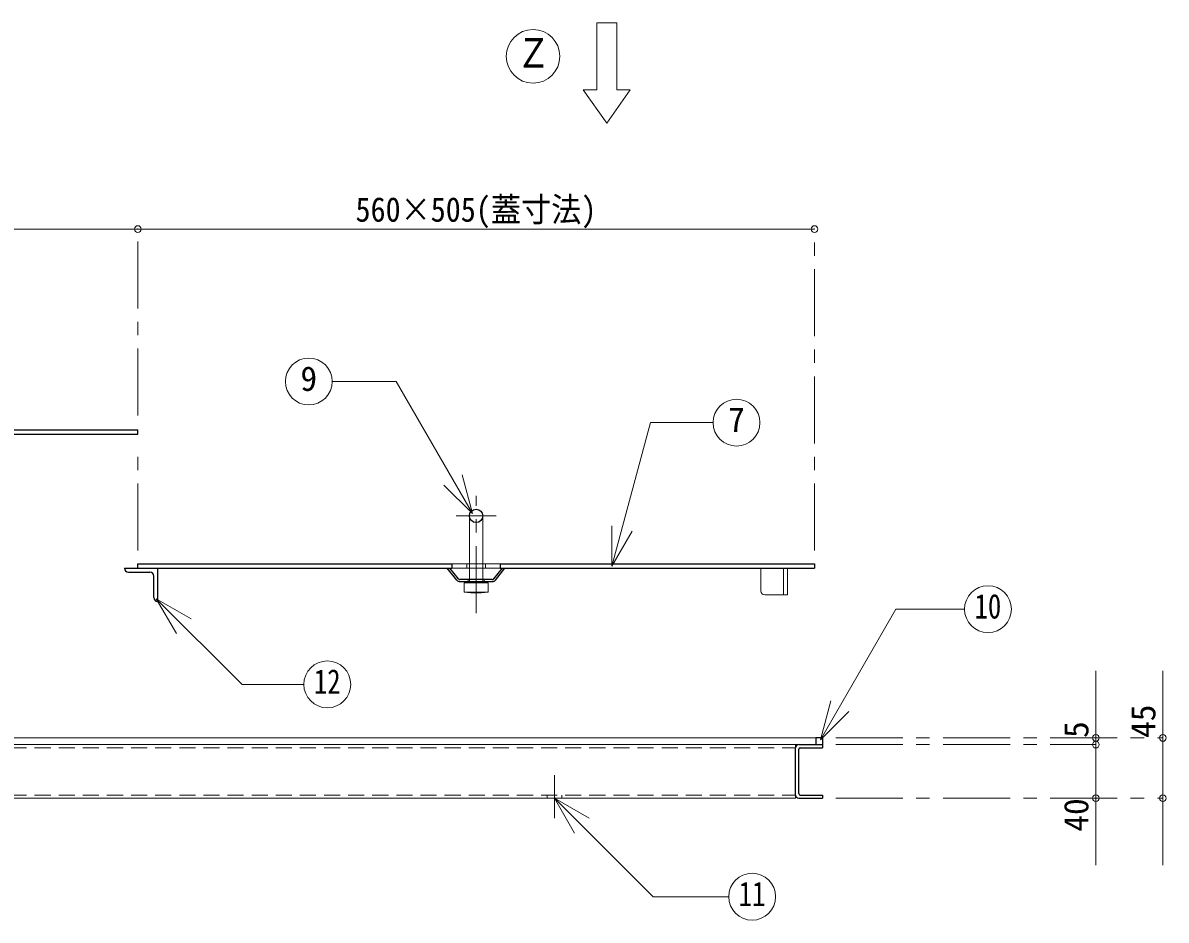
# Model space of a CAD drawing. Units: millimetres at full size, sheet at 1:10; details may follow other scales. Extents: x -2039 to 2011, y -1414 to 1396.
# Drawn here: x -1265 to -411, y -156 to 515 of the extents above; entities that cross this region are included whole.
import ezdxf
from ezdxf.enums import TextEntityAlignment as Align

# ---------------------------------------------------------------- set-up
doc = ezdxf.new("R2010")
doc.units = ezdxf.units.MM
doc.header["$LTSCALE"] = 10
doc.header["$PDMODE"] = 32
doc.header["$PDSIZE"] = 5
doc.linetypes.add('CHAIN1', pattern=[8, 5, -1, 1, -1])
doc.linetypes.add('DASHED1', pattern=[1.8, 1.2, -0.6])
doc.layers.add('0-0_ﾚｲﾔ1', color=4, linetype='Continuous', lineweight=9)
doc.styles.add('ＭＳ ゴシック', font='')
doc.styles.get('ＭＳ ゴシック').set_extended_font_data('MS Gothic')

msp = doc.modelspace()

# ---------------------------------------------------------------- linework, layer by layer
at = {"layer": '0-0_ﾚｲﾔ1', "color": 7, "lineweight": 18}
for p, q in [((-836.27, 514.55), (-821.27, 514.55)), ((-836.27, 514.55), (-836.27, 464.55)), ((-828.77, 439.55), (-846.27, 464.55)), ((-846.27, 464.55), (-836.27, 464.55)), ((-828.77, 439.55), (-811.27, 464.55)), ((-985.98, 246.72), (-1033.65, 246.72)), ((-929.03, 148.07), (-985.98, 246.72)), ((-929.03, 148.07), (-936.8, 177.05)), ((-929.03, 148.07), (-950.24, 169.28)), ((-931.27, 146.35), (-931.27, 98.85)), ((-921.27, 146.35), (-921.27, 98.85)), ((-824.89, 108.92), (-824.89, 138.92)), ((-824.89, 108.92), (-809.89, 134.9)), ((-933.27, 110.55), (-944.27, 110.55)), ((-944.27, 107.35), (-933.27, 107.35)), ((-933.27, 110.55), (-933.27, 107.35)), ((-908.27, 110.55), (-919.27, 110.55)), ((-919.27, 110.55), (-919.27, 107.35)), ((-908.27, 107.35), (-919.27, 107.35)), ((-696.77, 107.35), (-696.77, 87.35)), ((-693.77, 107.35), (-693.77, 87.35)), ((-930.27, 96.85), (-935.27, 96.35)), ((-935.27, 96.35), (-917.27, 96.35)), ((-935.27, 89.35), (-935.27, 96.35)), ((-931.27, 97.35), (-931.27, 96.75)), ((-926.27, 96.35), (-926.27, 89.35)), ((-917.27, 96.35), (-922.27, 96.85)), ((-921.27, 97.35), (-921.27, 96.75)), ((-917.27, 89.35), (-917.27, 96.35)), ((-935.27, 89.35), (-917.27, 89.35)), ((-935.27, 89.35), (-930.27, 88.85)), ((-930.27, 88.85), (-926.27, 89.35)), ((-930.27, 88.85), (-922.27, 88.85)), ((-926.27, 89.35), (-922.27, 88.85)), ((-922.27, 88.85), (-917.27, 89.35)), ((-693.77, 87.35), (-696.77, 87.35)), ((-1164.96, 84.53), (-1138.98, 69.53)), ((-1164.96, 84.53), (-1149.96, 58.54)), ((-669.23, -20.82), (-661.47, 8.15)), ((-669.23, -20.82), (-648.02, 0.39)), ((-1669.77, -24.45), (-687.77, -24.45)), ((-687.77, -26.75), (-687.77, -24.45)), ((-1669.77, -64.45), (-687.77, -64.45)), ((-867.77, -64.45), (-841.79, -79.45)), ((-867.77, -64.45), (-852.77, -90.43)), ((-687.77, -64.45), (-687.77, -62.15))]:
    msp.add_line(p, q, dxfattribs=at)
at = {"layer": '0-0_ﾚｲﾔ1'}
for p, q in [((-1683.77, 360.55), (-1178.77, 360.55)), ((-1178.77, 360.55), (-673.77, 360.55)), ((-933.27, 110.55), (-931.27, 110.55)), ((-931.27, 107.35), (-933.27, 107.35)), ((-921.27, 110.55), (-919.27, 110.55)), ((-919.27, 107.35), (-921.27, 107.35)), ((-713.77, 90.35), (-713.77, 107.35)), ((-710.77, 87.35), (-696.77, 87.35)), ((-463.77, 30.55), (-463.77, -24.45)), ((-413.77, 30.55), (-413.77, -114.45)), ((-1684.77, -19.45), (-672.77, -19.45)), ((-687.77, -24.45), (-685.47, -24.45)), ((-463.77, -24.45), (-463.77, -114.45))]:
    msp.add_line(p, q, dxfattribs=at)
at = {"layer": '0-0_ﾚｲﾔ1', "linetype": 'CHAIN1'}
for p, q in [((-1178.77, 221.35), (-1178.77, 360.55)), ((-673.77, 120.55), (-673.77, 360.55)), ((-1178.77, 120.55), (-1178.77, 197.35)), ((-926.27, 73.85), (-926.27, 161.35)), ((-941.27, 146.35), (-911.27, 146.35)), ((-657.77, -19.45), (-413.77, -19.45)), ((-657.77, -24.45), (-463.77, -24.45)), ((-867.77, -79.45), (-867.77, -47.15)), ((-657.77, -64.45), (-413.77, -64.45))]:
    msp.add_line(p, q, dxfattribs=at)
at = {"layer": '0-0_ﾚｲﾔ1', "color": 5, "lineweight": 25}
for p, q in [((-1413.27, 210.55), (-1178.77, 210.55)), ((-1178.77, 207.35), (-1178.77, 210.55)), ((-1188.77, 107.35), (-944.27, 107.35)), ((-1185.77, 104.35), (-1169.77, 104.35)), ((-1178.77, 107.35), (-1178.77, 110.55)), ((-1163.77, 82.35), (-1163.77, 107.35)), ((-940.67, 98.48), (-947.77, 107.35)), ((-939.5, 99.41), (-945.85, 107.35)), ((-913.04, 99.41), (-906.69, 107.35)), ((-911.87, 98.48), (-904.77, 107.35)), ((-908.27, 110.55), (-673.77, 110.55)), ((-673.77, 110.55), (-673.77, 107.35)), ((-1166.77, 85.35), (-1166.77, 101.35)), ((-914.21, 98.85), (-938.33, 98.85)), ((-938.33, 97.35), (-914.21, 97.35)), ((-685.47, -24.45), (-667.77, -24.45)), ((-667.77, -19.45), (-672.77, -19.45)), ((-672.77, -19.45), (-672.77, -24.45)), ((-667.77, -19.45), (-667.77, -26.75)), ((-687.77, -62.15), (-687.77, -26.75)), ((-685.47, -61), (-685.47, -27.9)), ((-684.32, -26.75), (-667.77, -26.75)), ((-685.47, -64.45), (-667.77, -64.45)), ((-684.32, -62.15), (-667.77, -62.15)), ((-667.77, -62.15), (-667.77, -64.45))]:
    msp.add_line(p, q, dxfattribs=at)
at = {"layer": '0-0_ﾚｲﾔ1', "linetype": 'DASHED1'}
for p, q in [((-931.27, 110.55), (-921.27, 110.55)), ((-921.27, 107.35), (-931.27, 107.35)), ((-932.27, 98.85), (-932.27, 97.35)), ((-931.27, 98.85), (-931.27, 97.35)), ((-921.27, 98.85), (-921.27, 97.35)), ((-920.27, 98.85), (-920.27, 97.35)), ((-1669.77, -26.75), (-687.77, -26.75)), ((-1669.77, -62.15), (-687.77, -62.15)), ((-873.27, -64.45), (-873.27, -62.15)), ((-862.27, -64.45), (-862.27, -62.15))]:
    msp.add_line(p, q, dxfattribs=at)
at = {"layer": '0-0_ﾚｲﾔ1', "color": 7, "lineweight": 18}
for points in [[(-821.27, 514.55), (-821.27, 464.55), (-811.27, 464.55)], [(-824.89, 108.92), (-796.19, 216.02), (-749.39, 216.02)], [(-1164.96, 84.53), (-1100.98, 20.54), (-1054.85, 20.54)], [(-669.23, -20.82), (-612.9, 76.74), (-561.76, 76.74)], [(-867.77, -64.45), (-794.22, -138), (-737.77, -138)]]:
    msp.add_lwpolyline(points, dxfattribs=at)
at = {"layer": '0-0_ﾚｲﾔ1', "color": 5, "lineweight": 25}
for points in [[(-1413.27, 210.55), (-1413.27, 207.35), (-1178.77, 207.35)], [(-1178.77, 110.55), (-944.27, 110.55), (-944.27, 107.35)], [(-908.27, 110.55), (-908.27, 107.35), (-673.77, 107.35)]]:
    msp.add_lwpolyline(points, dxfattribs=at)
at = {"layer": '0-0_ﾚｲﾔ1', "color": 7, "lineweight": 18}
msp.add_lwpolyline([(-926.27, 96.35), (-930.27, 96.85), (-922.27, 96.85)], close=True, dxfattribs=at)
for centre, radius in [((-883.77, 489.55), 20), ((-1051.15, 246.72), 17.5), ((-731.89, 216.02), 17.5), ((-544.26, 76.74), 17.5), ((-1037.35, 20.54), 17.5), ((-720.27, -138), 17.5)]:
    msp.add_circle(centre, radius, dxfattribs=at)
at = {"layer": '0-0_ﾚｲﾔ1', "color": 5, "lineweight": 25}
msp.add_circle((-926.27, 146.35), 5, dxfattribs=at)
for centre, radius, start, end in [((-1185.77, 107.35), 3, 180, 270), ((-1169.77, 101.35), 3, 0, 90), ((-938.33, 100.35), 3, 218.65981, 270), ((-938.33, 100.35), 1.5, 218.65981, 270), ((-914.21, 100.35), 1.5, 270, 321.34019), ((-914.21, 100.35), 3, 270, 321.34019), ((-1163.77, 85.35), 3, 180, 270), ((-685.47, -26.75), 2.3, 90, 180), ((-684.32, -27.9), 1.15, 90, 180), ((-685.47, -62.15), 2.3, 180, 270), ((-684.32, -61), 1.15, 180, 270)]:
    msp.add_arc(centre, radius, start, end, dxfattribs=at)
at = {"layer": '0-0_ﾚｲﾔ1'}
msp.add_arc((-710.77, 90.35), 3, 180, 270, dxfattribs=at)
at = {"layer": '0-0_ﾚｲﾔ1', "color": 1}
for p in [(-1178.77, 360.55), (-673.77, 360.55), (-463.77, -19.45), (-413.77, -19.45), (-463.77, -24.45), (-463.77, -64.45), (-413.77, -64.45)]:
    msp.add_point(p, dxfattribs=at)

# ---------------------------------------------------------------- texts
at = {"layer": '0-0_ﾚｲﾔ1', "color": 7, "style": 'ＭＳ ゴシック'}
for s, height, width, p in [('Ｚ', 21.99, 0.85, (-896.27, 474.55)), ('560×505(蓋寸法)', 18.33, 0.9, (-1016.27, 360.55)), ('10', 18.33, 0.8, (-554.26, 64.24)), ('12', 18.33, 0.8, (-1047.35, 8.04)), ('11', 18.33, 0.8, (-730.27, -150.5))]:
    msp.add_text(s, height=height, dxfattribs=dict(at, width=width)).set_placement(p, align=Align.BOTTOM_LEFT)
for s, p in [('9', (-1057.4, 234.22)), ('7', (-738.14, 203.52))]:
    msp.add_text(s, height=18.33, dxfattribs=at).set_placement(p, align=Align.BOTTOM_LEFT)
for s, p in [('45', (-413.77, -19.45)), ('5', (-463.77, -19.45)), ('40', (-463.77, -89.45))]:
    msp.add_text(s, height=18.33, rotation=90, dxfattribs=at).set_placement(p, align=Align.BOTTOM_LEFT)

doc.saveas('drawing.dxf')
